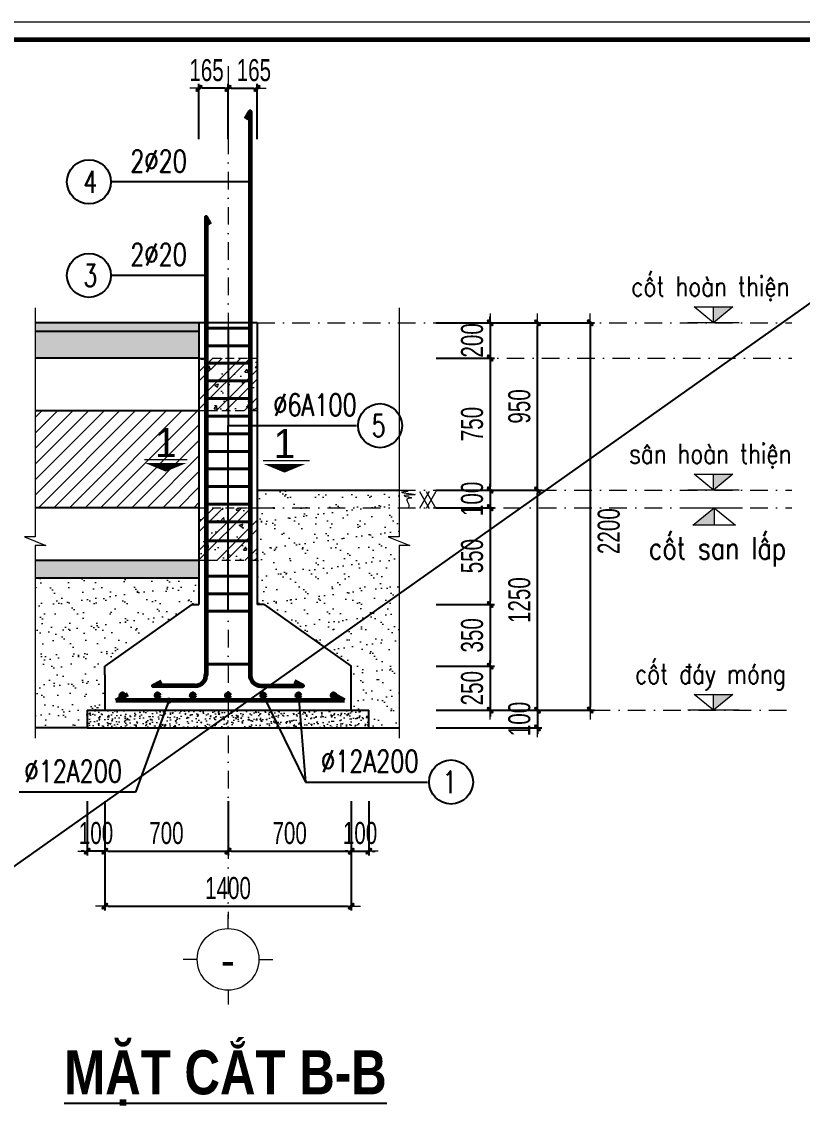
# Model space of a CAD drawing. Header units: millimetres. Extents: x -211129 to 461116, y -574633 to 115.
# Drawn here: x -85147 to -80714, y -537872 to -531691 of the extents above; entities that cross this region are included whole.
import ezdxf
from ezdxf.enums import TextEntityAlignment as Align

# ---------------------------------------------------------------- set-up
doc = ezdxf.new("R2010")
doc.units = ezdxf.units.MM
doc.header["$MEASUREMENT"] = 0
doc.header["$PDMODE"] = 32
doc.linetypes.add('DASHDOT', pattern=[1, 0.5, -0.25, 0, -0.25])
doc.linetypes.add('HIDDEN', pattern=[0.375, 0.25, -0.125])
doc.layers.get('Defpoints').update_dxf_attribs({"color": 1})
doc.layers.add('KCS_Plotter', color=11, linetype='Continuous', plot=False)
for name, color, linetype, lineweight in [('Khungten_LCDI', 7, 'Continuous', 5), ('LC Dim', 8, 'Continuous', 18), ('LC Hatch', 252, 'Continuous', 9), ('LC ISO', 153, 'Continuous', 13), ('LC Khac', 4, 'Continuous', 9), ('LC MANH DUT', 35, 'HIDDEN', 5), ('LC Net dam2', 6, 'Continuous', 40), ('LC Net dam3', 1, 'Continuous', 60), ('LC Net manh', 133, 'Continuous', 5), ('LC Net thay', 63, 'Continuous', 25), ('LC Net truc', 79, 'DASHDOT', 13), ('LC Text1', 3, 'Continuous', 20), ('LC Text2', 7, 'Continuous', 25)]:
    doc.layers.add(name, color=color, linetype=linetype, lineweight=lineweight)
doc.styles.add('HOATBIF', font='hoatbif.shx', dxfattribs={"width": 0.7})
doc.styles.add('Khungten', font='VHAVAN.TTF', dxfattribs={"width": 0.9, "height": 5000})
doc.styles.add('LC 1', font='VHAVANB.TTF')
doc.styles.add('LC 3', font='vnsimli.shx', dxfattribs={"width": 0.75})
doc.styles.add('LC3', font='VHARIALB.TTF', dxfattribs={"width": 0.8})
doc.styles.add('T1', font='Vnsimli.shx', dxfattribs={"width": 0.8})
doc.styles.add('Title', font='VHBLACK.TTF', dxfattribs={"width": 0.8})
doc.dimstyles.new('1-100(1-50)', dxfattribs={"dimscale": 50, "dimtxt": 2.5, "dimasz": 0.35, "dimexe": 0.5, "dimexo": 0, "dimgap": 0.8, "dimtad": 1, "dimdec": 0, "dimzin": 0, "dimdsep": 46, "dimtxsty": 'HOATBIF', "dimblk1": 'DOT', "dimblk2": 'DOT', "dimsah": 1, "dimcen": -1, "dimdle": 1, "dimclrd": 256, "dimclre": 256, "dimclrt": 4, "dimadec": 3, "dimazin": 2, "dimtfac": 0.333333, "dimtdec": 0, "dimtix": 1, "dimtmove": 2, "dimatfit": 3, "dimldrblk": 'DOT', "dimfxl": 1, "dimtvp": 0.833333, "dimtolj": 1, "dimtzin": 0, "dimarcsym": 0})

# ---------------------------------------------------------------- blocks, each defined once
blk = doc.blocks.new('lcdi fix')
at = {"layer": 'Defpoints', "lineweight": 0}
blk.add_lwpolyline([(-1200, -14850), (-1200, 14850), (40800, 14850), (40800, -14850)], close=True, dxfattribs=at)
at = {"layer": 'Khungten_LCDI', "color": 5, "lineweight": 60}
blk.add_lwpolyline([(0, -14650), (0, 14650), (40600, 14650), (40600, -14650)], close=True, dxfattribs=at)
at = {"color": 7, "style": 'Khungten', "width": 0.8}
for tag, p in [('REVISION', (39499, -10746)), ('NGAYHT', (39546, -11609))]:
    blk.add_attdef(tag, text='', height=200, dxfattribs=at).set_placement(p, align=Align.CENTER)
at = {"layer": 'LC Text1', "color": 3, "style": 'LC 1', "width": 1.834006}
for tag, p, p2 in [('TENBANVE1', (36913, -8886), (40339, -8886)), ('TENBANVE2', (36913, -9562), (40339, -9562))]:
    blk.add_attdef(tag, text='', height=250, dxfattribs=at).set_placement(p, p2, align=Align.FIT)
at = {"layer": 'LC Text1', "style": 'Title', "width": 0.7}
blk.add_attdef('SOBANVE', text='', height=250, dxfattribs=at).set_placement((39562, -13896), align=Align.CENTER)
blk = doc.blocks.new('DOT')
at = {"layer": 'LC Dim'}
blk.add_line((-3, 0), (3, 0), dxfattribs=at)
at = {"layer": 'LC Dim', "color": 4}
blk.add_line((-1, -1), (1, 1), dxfattribs=at)
blk.add_lwpolyline([(0.5, 1), (-1, -0.5), (-0.5, -1), (1, 0.5)], close=True, dxfattribs=at)
blk = doc.blocks.new('*D139')
at = {"layer": 'Defpoints', "color": 0, "ltscale": 2, "transparency": 16777216}
for p in [(-84675.7, -536116.7), (-83975.7, -536116.7), (-83975.7, -536401.3)]:
    blk.add_point(p, dxfattribs=at)
at = {"layer": 'LC Dim', "lineweight": -2, "ltscale": 2, "transparency": 16777216}
for p, q in [((-84675.7, -536116.7), (-84675.7, -536426.3)), ((-83975.7, -536116.7), (-83975.7, -536426.3)), ((-84658.2, -536401.3), (-83993.2, -536401.3))]:
    blk.add_line(p, q, dxfattribs=at)
at = {"layer": 'LC Dim', "lineweight": -2, "ltscale": 2, "transparency": 16777216, "xscale": 17.5, "yscale": 17.5, "zscale": 17.5, "rotation": 180}
blk.add_blockref('DOT', (-84675.7, -536401.3), dxfattribs=at)
at = {"layer": 'LC Dim', "lineweight": -2, "ltscale": 2, "transparency": 16777216, "xscale": 17.5, "yscale": 17.5, "zscale": 17.5}
blk.add_blockref('DOT', (-83975.7, -536401.3), dxfattribs=at)
at = {"layer": 'LC Dim', "color": 4, "ltscale": 2, "transparency": 16777216, "insert": (-84325.7, -536298.8), "char_height": 125, "attachment_point": 5, "style": 'HOATBIF'}
blk.add_mtext('\\A1;700', dxfattribs=at)
blk = doc.blocks.new('_Dot')
at = {"color": 0, "linetype": 'ByBlock', "lineweight": -2}
blk.add_line((-0.5, 0), (-1, 0), dxfattribs=at)
at = {"color": 0, "linetype": 'ByBlock', "const_width": 0.5}
blk.add_lwpolyline([(-0.25, 0, 1), (0.25, 0, 1)], format="xyb", close=True, dxfattribs=at)
blk = doc.blocks.new('*D140')
at = {"layer": 'Defpoints', "color": 0, "ltscale": 2, "transparency": 16777216}
for p in [(-83975.7, -536116.7), (-83275.7, -536116.7), (-83275.7, -536401.3)]:
    blk.add_point(p, dxfattribs=at)
at = {"layer": 'LC Dim', "lineweight": -2, "ltscale": 2, "transparency": 16777216}
for p, q in [((-83975.7, -536116.7), (-83975.7, -536426.3)), ((-83275.7, -536116.7), (-83275.7, -536426.3)), ((-83958.2, -536401.3), (-83293.2, -536401.3))]:
    blk.add_line(p, q, dxfattribs=at)
at = {"layer": 'LC Dim', "lineweight": -2, "ltscale": 2, "transparency": 16777216, "xscale": 17.5, "yscale": 17.5, "zscale": 17.5, "rotation": 180}
blk.add_blockref('DOT', (-83975.7, -536401.3), dxfattribs=at)
at = {"layer": 'LC Dim', "lineweight": -2, "ltscale": 2, "transparency": 16777216, "xscale": 17.5, "yscale": 17.5, "zscale": 17.5}
blk.add_blockref('DOT', (-83275.7, -536401.3), dxfattribs=at)
at = {"layer": 'LC Dim', "color": 4, "ltscale": 2, "transparency": 16777216, "insert": (-83625.7, -536298.8), "char_height": 125, "attachment_point": 5, "style": 'HOATBIF'}
blk.add_mtext('\\A1;700', dxfattribs=at)
blk = doc.blocks.new('*D141')
at = {"layer": 'Defpoints', "color": 0, "ltscale": 2, "transparency": 16777216}
for p in [(-84675.7, -536116.7), (-83275.7, -536116.7), (-83275.7, -536713.8)]:
    blk.add_point(p, dxfattribs=at)
at = {"layer": 'LC Dim', "lineweight": -2, "ltscale": 2, "transparency": 16777216}
for p, q in [((-84675.7, -536116.7), (-84675.7, -536738.8)), ((-83275.7, -536116.7), (-83275.7, -536738.8)), ((-84658.2, -536713.8), (-83293.2, -536713.8))]:
    blk.add_line(p, q, dxfattribs=at)
at = {"layer": 'LC Dim', "lineweight": -2, "ltscale": 2, "transparency": 16777216, "xscale": 17.5, "yscale": 17.5, "zscale": 17.5, "rotation": 180}
blk.add_blockref('DOT', (-84675.7, -536713.8), dxfattribs=at)
at = {"layer": 'LC Dim', "lineweight": -2, "ltscale": 2, "transparency": 16777216, "xscale": 17.5, "yscale": 17.5, "zscale": 17.5}
blk.add_blockref('DOT', (-83275.7, -536713.8), dxfattribs=at)
at = {"layer": 'LC Dim', "color": 4, "ltscale": 2, "transparency": 16777216, "insert": (-83975.7, -536611.3), "char_height": 125, "attachment_point": 5, "style": 'HOATBIF'}
blk.add_mtext('\\A1;1400', dxfattribs=at)
blk = doc.blocks.new('*D142')
at = {"layer": 'Defpoints', "color": 0, "ltscale": 2, "transparency": 16777216}
for p in [(-84775.7, -536116.7), (-84675.7, -536116.7), (-84775.7, -536401.3)]:
    blk.add_point(p, dxfattribs=at)
at = {"layer": 'LC Dim', "lineweight": -2, "ltscale": 2, "transparency": 16777216}
for p, q in [((-84775.7, -536116.7), (-84775.7, -536426.3)), ((-84675.7, -536116.7), (-84675.7, -536426.3)), ((-84793.2, -536401.3), (-84810.7, -536401.3)), ((-84675.7, -536401.3), (-84775.7, -536401.3)), ((-84658.2, -536401.3), (-84640.7, -536401.3))]:
    blk.add_line(p, q, dxfattribs=at)
at = {"layer": 'LC Dim', "lineweight": -2, "ltscale": 2, "transparency": 16777216, "xscale": 17.5, "yscale": 17.5, "zscale": 17.5}
blk.add_blockref('DOT', (-84775.7, -536401.3), dxfattribs=at)
at = {"layer": 'LC Dim', "lineweight": -2, "ltscale": 2, "transparency": 16777216, "xscale": 17.5, "yscale": 17.5, "zscale": 17.5, "rotation": 180}
blk.add_blockref('DOT', (-84675.7, -536401.3), dxfattribs=at)
at = {"layer": 'LC Dim', "color": 4, "ltscale": 2, "transparency": 16777216, "insert": (-84725.7, -536298.8), "char_height": 125, "attachment_point": 5, "style": 'HOATBIF'}
blk.add_mtext('\\A1;100', dxfattribs=at)
blk = doc.blocks.new('*D143')
at = {"layer": 'Defpoints', "color": 0, "ltscale": 2, "transparency": 16777216}
for p in [(-83275.7, -536116.7), (-83175.7, -536116.7), (-83175.7, -536401.3)]:
    blk.add_point(p, dxfattribs=at)
at = {"layer": 'LC Dim', "lineweight": -2, "ltscale": 2, "transparency": 16777216}
for p, q in [((-83275.7, -536116.7), (-83275.7, -536426.3)), ((-83175.7, -536116.7), (-83175.7, -536426.3)), ((-83293.2, -536401.3), (-83310.7, -536401.3)), ((-83275.7, -536401.3), (-83175.7, -536401.3)), ((-83158.2, -536401.3), (-83140.7, -536401.3))]:
    blk.add_line(p, q, dxfattribs=at)
at = {"layer": 'LC Dim', "lineweight": -2, "ltscale": 2, "transparency": 16777216, "xscale": 17.5, "yscale": 17.5, "zscale": 17.5}
blk.add_blockref('DOT', (-83275.7, -536401.3), dxfattribs=at)
at = {"layer": 'LC Dim', "lineweight": -2, "ltscale": 2, "transparency": 16777216, "xscale": 17.5, "yscale": 17.5, "zscale": 17.5, "rotation": 180}
blk.add_blockref('DOT', (-83175.7, -536401.3), dxfattribs=at)
at = {"layer": 'LC Dim', "color": 4, "ltscale": 2, "transparency": 16777216, "insert": (-83225.7, -536298.8), "char_height": 125, "attachment_point": 5, "style": 'HOATBIF'}
blk.add_mtext('\\A1;100', dxfattribs=at)
blk = doc.blocks.new('*D144')
at = {"layer": 'Defpoints', "color": 0, "ltscale": 2, "transparency": 16777216}
for p in [(-83810.7, -532069.2), (-83975.7, -532357.4), (-83810.7, -532357.4)]:
    blk.add_point(p, dxfattribs=at)
at = {"layer": 'LC Dim', "lineweight": -2, "ltscale": 2, "transparency": 16777216}
for p, q in [((-83975.7, -532357.4), (-83975.7, -532044.2)), ((-83810.7, -532357.4), (-83810.7, -532044.2)), ((-83958.2, -532069.2), (-83828.2, -532069.2))]:
    blk.add_line(p, q, dxfattribs=at)
at = {"layer": 'LC Dim', "lineweight": -2, "ltscale": 2, "transparency": 16777216, "xscale": 17.5, "yscale": 17.5, "zscale": 17.5, "rotation": 180}
blk.add_blockref('DOT', (-83975.7, -532069.2), dxfattribs=at)
at = {"layer": 'LC Dim', "lineweight": -2, "ltscale": 2, "transparency": 16777216, "xscale": 17.5, "yscale": 17.5, "zscale": 17.5}
blk.add_blockref('DOT', (-83810.7, -532069.2), dxfattribs=at)
at = {"layer": 'LC Dim', "color": 4, "ltscale": 2, "transparency": 16777216, "insert": (-83828.9, -531966.7), "char_height": 125, "attachment_point": 5, "style": 'HOATBIF'}
blk.add_mtext('\\A1;165', dxfattribs=at)
blk = doc.blocks.new('*D145')
at = {"layer": 'Defpoints', "color": 0, "ltscale": 2, "transparency": 16777216}
for p in [(-84140.7, -532069.2), (-84140.7, -532357.4), (-83975.7, -532357.4)]:
    blk.add_point(p, dxfattribs=at)
at = {"layer": 'LC Dim', "lineweight": -2, "ltscale": 2, "transparency": 16777216}
for p, q in [((-84140.7, -532357.4), (-84140.7, -532044.2)), ((-83975.7, -532357.4), (-83975.7, -532044.2)), ((-83993.2, -532069.2), (-84123.2, -532069.2))]:
    blk.add_line(p, q, dxfattribs=at)
at = {"layer": 'LC Dim', "lineweight": -2, "ltscale": 2, "transparency": 16777216, "xscale": 17.5, "yscale": 17.5, "zscale": 17.5, "rotation": 180}
blk.add_blockref('DOT', (-84140.7, -532069.2), dxfattribs=at)
at = {"layer": 'LC Dim', "lineweight": -2, "ltscale": 2, "transparency": 16777216, "xscale": 17.5, "yscale": 17.5, "zscale": 17.5}
blk.add_blockref('DOT', (-83975.7, -532069.2), dxfattribs=at)
at = {"layer": 'LC Dim', "color": 4, "ltscale": 2, "transparency": 16777216, "insert": (-84097.9, -531966.7), "char_height": 125, "attachment_point": 5, "style": 'HOATBIF'}
blk.add_mtext('\\A1;165', dxfattribs=at)
blk = doc.blocks.new('theptron1')
at = {"layer": 'LC Net dam3'}
for p, q in [((-0.5, 0), (0.5, 0)), ((-0.35, 0.35), (0.35, -0.35)), ((0.35, 0.35), (-0.35, -0.35)), ((0, 0.5), (0, -0.5))]:
    blk.add_line(p, q, dxfattribs=at)
blk.add_circle((0, 0), 0.5, dxfattribs=at)
blk = doc.blocks.new('*U67')
at = {"layer": 'LC Dim', "xscale": 19.6923076923333, "yscale": 19.6923076923333, "zscale": 19.6923076923333}
blk.add_blockref('theptron1', (0, 0), dxfattribs=at)
blk = doc.blocks.new('*U66')
at = {"layer": 'LC Dim', "color": 0, "linetype": 'ByBlock', "lineweight": -2}
for p in [(0, 0), (200, 0), (400, 0), (600, 0), (800, 0), (1000, 0), (1200, 0)]:
    blk.add_blockref('*U67', p, dxfattribs=at)
blk = doc.blocks.new('*D151')
at = {"layer": 'Defpoints', "color": 0, "ltscale": 2, "transparency": 16777216}
for p in [(-82792.7, -535600.6), (-82792.7, -535700.6), (-82217.9, -535700.6)]:
    blk.add_point(p, dxfattribs=at)
at = {"layer": 'LC Dim', "lineweight": -2, "ltscale": 2, "transparency": 16777216}
for p, q in [((-82217.9, -535583.1), (-82217.9, -535565.6)), ((-82792.7, -535600.6), (-82192.9, -535600.6)), ((-82217.9, -535600.6), (-82217.9, -535700.6)), ((-82792.7, -535700.6), (-82192.9, -535700.6)), ((-82217.9, -535718.1), (-82217.9, -535735.6))]:
    blk.add_line(p, q, dxfattribs=at)
at = {"layer": 'LC Dim', "lineweight": -2, "ltscale": 2, "transparency": 16777216, "xscale": 17.5, "yscale": 17.5, "zscale": 17.5}
for p, rotation in [((-82217.9, -535600.6), 270), ((-82217.9, -535700.6), 90)]:
    blk.add_blockref('DOT', p, dxfattribs=dict(at, rotation=rotation))
at = {"layer": 'LC Dim', "color": 4, "ltscale": 2, "transparency": 16777216, "insert": (-82320.4, -535650.6), "char_height": 125, "attachment_point": 5, "rotation": 90, "style": 'HOATBIF'}
blk.add_mtext('\\A1;100', dxfattribs=at)
blk = doc.blocks.new('*D152')
at = {"layer": 'Defpoints', "color": 0, "ltscale": 2, "transparency": 16777216}
for p in [(-82792.7, -534350.6), (-82217.9, -534350.6), (-82792.7, -535600.6)]:
    blk.add_point(p, dxfattribs=at)
at = {"layer": 'LC Dim', "lineweight": -2, "ltscale": 2, "transparency": 16777216}
for p, q in [((-82792.7, -534350.6), (-82192.9, -534350.6)), ((-82217.9, -535583.1), (-82217.9, -534368.1)), ((-82792.7, -535600.6), (-82192.9, -535600.6))]:
    blk.add_line(p, q, dxfattribs=at)
at = {"layer": 'LC Dim', "lineweight": -2, "ltscale": 2, "transparency": 16777216, "xscale": 17.5, "yscale": 17.5, "zscale": 17.5}
for p, rotation in [((-82217.9, -534350.6), 90), ((-82217.9, -535600.6), 270)]:
    blk.add_blockref('DOT', p, dxfattribs=dict(at, rotation=rotation))
at = {"layer": 'LC Dim', "color": 4, "ltscale": 2, "transparency": 16777216, "insert": (-82320.4, -534975.6), "char_height": 125, "attachment_point": 5, "rotation": 90, "style": 'HOATBIF'}
blk.add_mtext('\\A1;1250', dxfattribs=at)
blk = doc.blocks.new('*D153')
at = {"layer": 'Defpoints', "color": 0, "ltscale": 2, "transparency": 16777216}
for p in [(-82792.7, -533400.6), (-82217.9, -533400.6), (-82792.7, -534350.6)]:
    blk.add_point(p, dxfattribs=at)
at = {"layer": 'LC Dim', "lineweight": -2, "ltscale": 2, "transparency": 16777216}
for p, q in [((-82792.7, -533400.6), (-82192.9, -533400.6)), ((-82217.9, -534333.1), (-82217.9, -533418.1)), ((-82792.7, -534350.6), (-82192.9, -534350.6))]:
    blk.add_line(p, q, dxfattribs=at)
at = {"layer": 'LC Dim', "lineweight": -2, "ltscale": 2, "transparency": 16777216, "xscale": 17.5, "yscale": 17.5, "zscale": 17.5}
for p, rotation in [((-82217.9, -533400.6), 90), ((-82217.9, -534350.6), 270)]:
    blk.add_blockref('DOT', p, dxfattribs=dict(at, rotation=rotation))
at = {"layer": 'LC Dim', "color": 4, "ltscale": 2, "transparency": 16777216, "insert": (-82320.4, -533875.6), "char_height": 125, "attachment_point": 5, "rotation": 90, "style": 'HOATBIF'}
blk.add_mtext('\\A1;950', dxfattribs=at)
blk = doc.blocks.new('Caodo1')
at = {"layer": 'LC Text1'}
blk.add_hatch(color=4, dxfattribs=at).paths.add_polyline_path([(0, 200), (0, 0), (243, 200)])
at = {"layer": 'LC Text1', "color": 4}
for p, q in [((0, 0), (0, 200)), ((324, 0), (-324, 0))]:
    blk.add_line(p, q, dxfattribs=at)
blk.add_lwpolyline([(-243, 200), (243, 200), (0, 0), (0, 0)], close=True, dxfattribs=at)
at = {"layer": 'LC Text1', "color": 4, "style": 'T1', "width": 0.8}
blk.add_attdef('%%P0,00', text='', height=250, dxfattribs=at).set_placement((-39, 460), align=Align.MIDDLE_CENTER)
blk = doc.blocks.new('mat dat')
at = {"layer": 'LC Net manh'}
for p, q in [((2, 0), (3.73, -3)), ((3.73, 0), (2, -3)), ((3.15, 0), (4.88, -3)), ((4.88, 0), (3.15, -3))]:
    blk.add_line(p, q, dxfattribs=at)
blk.add_spline([(0, 0), (-1.21, -0.12), (1.21, -0.52), (-0.75, -0.75), (0.58, -1.1), (-0.23, -1.33), (0.06, -2.19), (0, -3)], degree=3, dxfattribs=at)
blk = doc.blocks.new('*U65')
at = {"layer": 'LC Khac', "xscale": 32.00000000005184, "yscale": 32.00000000005184, "zscale": 32.00000000005184}
blk.add_blockref('mat dat', (-56.7, 48), dxfattribs=at)
blk = doc.blocks.new('*U64')
at = {"layer": 'LC Dim', "color": 0, "linetype": 'ByBlock', "lineweight": -2}
blk.add_blockref('*U65', (0, 0), dxfattribs=at)
blk = doc.blocks.new('*D154')
at = {"layer": 'Defpoints', "color": 0, "ltscale": 2, "transparency": 16777216}
for p in [(-82792.7, -533400.6), (-82792.7, -535600.6), (-81918, -535600.6)]:
    blk.add_point(p, dxfattribs=at)
at = {"layer": 'LC Dim', "lineweight": -2, "ltscale": 2, "transparency": 16777216}
for p, q in [((-82792.7, -533400.6), (-81893, -533400.6)), ((-81918, -533418.1), (-81918, -535583.1)), ((-82792.7, -535600.6), (-81893, -535600.6))]:
    blk.add_line(p, q, dxfattribs=at)
at = {"layer": 'LC Dim', "lineweight": -2, "ltscale": 2, "transparency": 16777216, "xscale": 17.5, "yscale": 17.5, "zscale": 17.5}
for p, rotation in [((-81918, -533400.6), 90), ((-81918, -535600.6), 270)]:
    blk.add_blockref('DOT', p, dxfattribs=dict(at, rotation=rotation))
at = {"layer": 'LC Dim', "color": 4, "ltscale": 2, "transparency": 16777216, "insert": (-81812.4, -534583.8), "char_height": 125, "attachment_point": 5, "rotation": 90, "style": 'HOATBIF'}
blk.add_mtext('\\A1;2200', dxfattribs=at)
blk = doc.blocks.new('TTRUC')
at = {"layer": 'LC ISO'}
for p, q in [((0, 6.95), (0, 10.13)), ((-6.95, 0), (-10.13, 0)), ((6.95, 0), (10.13, 0)), ((0, -6.95), (0, -10.13))]:
    blk.add_line(p, q, dxfattribs=at)
at = {"layer": 'LC Net manh'}
blk.add_circle((0, 0), 6.95, dxfattribs=at)
blk = doc.blocks.new('*D171')
at = {"layer": 'Defpoints', "color": 0, "transparency": 16777216}
for p in [(-82792.7, -534450.6), (-82792.7, -535000.6), (-82486.4, -535000.6)]:
    blk.add_point(p, dxfattribs=at)
at = {"layer": 'LC Dim', "lineweight": -2, "transparency": 16777216}
for p, q in [((-82792.7, -534450.6), (-82461.4, -534450.6)), ((-82486.4, -534468.1), (-82486.4, -534983.1)), ((-82792.7, -535000.6), (-82461.4, -535000.6))]:
    blk.add_line(p, q, dxfattribs=at)
at = {"layer": 'LC Dim', "lineweight": -2, "transparency": 16777216, "xscale": 17.5, "yscale": 17.5, "zscale": 17.5}
for p, rotation in [((-82486.4, -534450.6), 90), ((-82486.4, -535000.6), 270)]:
    blk.add_blockref('DOT', p, dxfattribs=dict(at, rotation=rotation))
at = {"layer": 'LC Dim', "color": 4, "transparency": 16777216, "insert": (-82588.9, -534725.6), "char_height": 125, "attachment_point": 5, "rotation": 90, "style": 'HOATBIF'}
blk.add_mtext('\\A1;550', dxfattribs=at)
blk = doc.blocks.new('*D172')
at = {"layer": 'Defpoints', "color": 0, "transparency": 16777216}
for p in [(-82792.7, -535000.6), (-82792.7, -535350.6), (-82486.4, -535350.6)]:
    blk.add_point(p, dxfattribs=at)
at = {"layer": 'LC Dim', "lineweight": -2, "transparency": 16777216}
for p, q in [((-82792.7, -535000.6), (-82461.4, -535000.6)), ((-82486.4, -535018.1), (-82486.4, -535333.1)), ((-82792.7, -535350.6), (-82461.4, -535350.6))]:
    blk.add_line(p, q, dxfattribs=at)
at = {"layer": 'LC Dim', "lineweight": -2, "transparency": 16777216, "xscale": 17.5, "yscale": 17.5, "zscale": 17.5}
for p, rotation in [((-82486.4, -535000.6), 90), ((-82486.4, -535350.6), 270)]:
    blk.add_blockref('DOT', p, dxfattribs=dict(at, rotation=rotation))
at = {"layer": 'LC Dim', "color": 4, "transparency": 16777216, "insert": (-82588.9, -535175.6), "char_height": 125, "attachment_point": 5, "rotation": 90, "style": 'HOATBIF'}
blk.add_mtext('\\A1;350', dxfattribs=at)
blk = doc.blocks.new('*D173')
at = {"layer": 'Defpoints', "color": 0, "transparency": 16777216}
for p in [(-82792.7, -535350.6), (-82792.7, -535600.6), (-82486.4, -535600.6)]:
    blk.add_point(p, dxfattribs=at)
at = {"layer": 'LC Dim', "lineweight": -2, "transparency": 16777216}
for p, q in [((-82486.4, -535333.1), (-82486.4, -535315.6)), ((-82792.7, -535350.6), (-82461.4, -535350.6)), ((-82486.4, -535350.6), (-82486.4, -535600.6)), ((-82792.7, -535600.6), (-82461.4, -535600.6)), ((-82486.4, -535618.1), (-82486.4, -535635.6))]:
    blk.add_line(p, q, dxfattribs=at)
at = {"layer": 'LC Dim', "lineweight": -2, "transparency": 16777216, "xscale": 17.5, "yscale": 17.5, "zscale": 17.5}
for p, rotation in [((-82486.4, -535350.6), 270), ((-82486.4, -535600.6), 90)]:
    blk.add_blockref('DOT', p, dxfattribs=dict(at, rotation=rotation))
at = {"layer": 'LC Dim', "color": 4, "transparency": 16777216, "insert": (-82588.9, -535475.6), "char_height": 125, "attachment_point": 5, "rotation": 90, "style": 'HOATBIF'}
blk.add_mtext('\\A1;250', dxfattribs=at)
blk = doc.blocks.new('*D174')
at = {"layer": 'Defpoints', "color": 0, "transparency": 16777216}
for p in [(-82792.7, -534350.6), (-82792.7, -534450.6), (-82486.4, -534450.6)]:
    blk.add_point(p, dxfattribs=at)
at = {"layer": 'LC Dim', "lineweight": -2, "transparency": 16777216}
for p, q in [((-82792.7, -534350.6), (-82461.4, -534350.6)), ((-82486.4, -534333.1), (-82486.4, -534315.6)), ((-82486.4, -534350.6), (-82486.4, -534450.6)), ((-82792.7, -534450.6), (-82461.4, -534450.6)), ((-82486.4, -534468.1), (-82486.4, -534485.6))]:
    blk.add_line(p, q, dxfattribs=at)
at = {"layer": 'LC Dim', "lineweight": -2, "transparency": 16777216, "xscale": 17.5, "yscale": 17.5, "zscale": 17.5}
for p, rotation in [((-82486.4, -534350.6), 270), ((-82486.4, -534450.6), 90)]:
    blk.add_blockref('DOT', p, dxfattribs=dict(at, rotation=rotation))
at = {"layer": 'LC Dim', "color": 4, "transparency": 16777216, "insert": (-82588.9, -534400.6), "char_height": 125, "attachment_point": 5, "rotation": 90, "style": 'HOATBIF'}
blk.add_mtext('\\A1;100', dxfattribs=at)
blk = doc.blocks.new('*D175')
at = {"layer": 'Defpoints', "color": 0, "transparency": 16777216}
for p in [(-82792.7, -533400.6), (-82792.7, -533600.6), (-82486.4, -533600.6)]:
    blk.add_point(p, dxfattribs=at)
at = {"layer": 'LC Dim', "lineweight": -2, "transparency": 16777216}
for p, q in [((-82486.4, -533383.1), (-82486.4, -533365.6)), ((-82792.7, -533400.6), (-82461.4, -533400.6)), ((-82486.4, -533400.6), (-82486.4, -533600.6)), ((-82792.7, -533600.6), (-82461.4, -533600.6)), ((-82486.4, -533618.1), (-82486.4, -533635.6))]:
    blk.add_line(p, q, dxfattribs=at)
at = {"layer": 'LC Dim', "lineweight": -2, "transparency": 16777216, "xscale": 17.5, "yscale": 17.5, "zscale": 17.5}
for p, rotation in [((-82486.4, -533400.6), 270), ((-82486.4, -533600.6), 90)]:
    blk.add_blockref('DOT', p, dxfattribs=dict(at, rotation=rotation))
at = {"layer": 'LC Dim', "color": 4, "transparency": 16777216, "insert": (-82588.9, -533500.6), "char_height": 125, "attachment_point": 5, "rotation": 90, "style": 'HOATBIF'}
blk.add_mtext('\\A1;200', dxfattribs=at)
blk = doc.blocks.new('*D176')
at = {"layer": 'Defpoints', "color": 0, "transparency": 16777216}
for p in [(-82792.7, -533600.6), (-82792.7, -534350.6), (-82486.4, -534350.6)]:
    blk.add_point(p, dxfattribs=at)
at = {"layer": 'LC Dim', "lineweight": -2, "transparency": 16777216}
for p, q in [((-82792.7, -533600.6), (-82461.4, -533600.6)), ((-82486.4, -533618.1), (-82486.4, -534333.1)), ((-82792.7, -534350.6), (-82461.4, -534350.6))]:
    blk.add_line(p, q, dxfattribs=at)
at = {"layer": 'LC Dim', "lineweight": -2, "transparency": 16777216, "xscale": 17.5, "yscale": 17.5, "zscale": 17.5}
for p, rotation in [((-82486.4, -533600.6), 90), ((-82486.4, -534350.6), 270)]:
    blk.add_blockref('DOT', p, dxfattribs=dict(at, rotation=rotation))
at = {"layer": 'LC Dim', "color": 4, "transparency": 16777216, "insert": (-82588.9, -533975.6), "char_height": 125, "attachment_point": 5, "rotation": 90, "style": 'HOATBIF'}
blk.add_mtext('\\A1;750', dxfattribs=at)
blk = doc.blocks.new('TIEUDE1')
at = {"layer": 'LC Text2', "color": 7, "style": 'LC 1'}
blk.add_attdef('TIªU§Ò', text='', height=5, dxfattribs=at).set_placement((0, 0), align=Align.BOTTOM_CENTER)
blk.add_attdef('TL', text='', height=3, dxfattribs=at).set_placement((0, -2), align=Align.TOP_CENTER)

msp = doc.modelspace()

# ---------------------------------------------------------------- hatches: boundary and pattern name
at = {"layer": 'LC Hatch', "ltscale": 250}
h = msp.add_hatch(dxfattribs=at)
h.set_pattern_fill('AR-CONC', color=256, scale=10, style=0)
h.set_pattern_definition([(50, (-32734.67, -81025.824), (71.726018, -6.2752135), [7.5, -82.5]), (355, (-32734.67, -81025.824), (-13.875133, 75.219213), [6, -66]), (100.4514, (-32728.69, -81026.35), (57.850938, 68.943954), [6.374019, -70.114211]), (46.1842, (-32734.67, -81005.82), (106.724105, -16.551901), [11.25, -123.75]), (96.6356, (-32725.78, -81007.2), (93.46627, 97.411787), [9.56103, -105.1713]), (351.1842, (-32734.67, -81005.82), (93.466195, 97.41186), [9, -99]), (21, (-32724.67, -81010.824), (59.690705, -40.261889), [7.5, -82.5]), (326, (-32724.67, -81010.824), (24.331533, 72.515005), [6, -66]), (71.4514, (-32719.695, -81014.18), (84.022263, 32.25305), [6.374019, -70.114211]), (37.5, (-32734.67, -81025.824), (1.2159855, 33.2893854), [0, -65.2, 0, -67, 0, -66.25]), (7.5, (-32734.67, -81025.824), (26.3069537, 39.4411712), [0, -38.2, 0, -63.7, 0, -25.25]), (327.5, (-32756.97, -81025.824), (53.3822436, -2.2554872), [0, -25, 0, -78, 0, -103.5]), (317.5, (-32766.97, -81025.824), (58.318617, 10.010498), [0, -32.5, 0, -51.8, 0, -73.5])])
h.paths.add_polyline_path([(-84140.7, -534750.6), (-85071.1, -534750.6), (-85071.1, -534850.6), (-84140.7, -534850.6)])
h.paths.add_polyline_path([(-84140.7, -533400.6), (-85071.1, -533400.6), (-85071.1, -533450.6), (-84140.7, -533450.6)])
h = msp.add_hatch(dxfattribs=at)
h.set_pattern_fill('BTCT', color=256, scale=30)
h.set_pattern_definition([(50, (-32948.89, -1e-10), (215.178055, -18.82564), [22.5, -247.5]), (355, (-32948.89, -1e-10), (-41.6254, 225.65764), [18, -198]), (100.4514, (-32930.96, -1.57), (173.552815, 206.83186), [19.12206, -210.34263]), (46.1842, (-32948.9, 60), (320.17231, -49.6557), [33.75, -371.25]), (96.6356, (-32922.2, 55.86), (280.39881, 292.23536), [28.68309, -315.5139]), (351.1842, (-32948.9, 60), (280.39858, 292.23558), [27, -297]), (21, (-32918.89, 45), (179.072116, -120.78567), [22.5, -247.5]), (326, (-32918.89, 45), (72.9946, 217.54501), [18, -198]), (71.4514, (-32903.96, 34.93), (252.06679, 96.75915), [19.12206, -210.34263]), (37.5, (-32948.89, -1e-10), (3.647957, 99.868156), [0, -195.6, 0, -201, 0, -198.75]), (7.5, (-32948.89, -1e-10), (78.920861, 118.323514), [0, -114.6, 0, -191.1, 0, -75.75]), (327.5, (-33015.79, -1e-10), (160.146731, -6.766462), [0, -75, 0, -234, 0, -310.5]), (317.5, (-33045.79, -1e-10), (174.95585, 30.031495), [0, -97.5, 0, -155.4, 0, -220.5]), (45, (-32948.89, -1e-10), (-79.549513, 79.549513), []), (45, (-32895.85, -1e-10), (-79.549513, 79.549513), [])])
h.paths.add_polyline_path([(-88139.6, -533450.6), (-89170, -533450.6), (-89170, -533600.6), (-88139.6, -533600.6)])
h.paths.add_polyline_path([(-84140.7, -533450.6), (-85071.1, -533450.6), (-85071.1, -533600.6), (-84140.7, -533600.6)])
at = {"layer": 'LC Hatch', "ltscale": 2}
h = msp.add_hatch(dxfattribs=at)
h.set_pattern_fill('BTCT', color=256, scale=30)
h.set_pattern_definition([(50, (-32734.67, -81025.82), (215.178055, -18.82564), [22.5, -247.5]), (355, (-32734.67, -81025.82), (-41.6254, 225.65764), [18, -198]), (100.4514, (-32716.74, -81027.4), (173.55281, 206.83186), [19.12206, -210.34263]), (46.1842, (-32734.67, -80965.82), (320.17231, -49.6557), [33.75, -371.25]), (96.6356, (-32708, -80969.96), (280.39881, 292.23536), [28.68309, -315.5139]), (351.1842, (-32734.67, -80965.82), (280.39858, 292.23558), [27, -297]), (21, (-32704.67, -80980.82), (179.072116, -120.78567), [22.5, -247.5]), (326, (-32704.67, -80980.82), (72.9946, 217.54501), [18, -198]), (71.4514, (-32689.75, -80990.9), (252.06679, 96.75915), [19.12206, -210.34263]), (37.5, (-32734.67, -81025.824), (3.647957, 99.868156), [0, -195.6, 0, -201, 0, -198.75]), (7.5, (-32734.67, -81025.82), (78.92086, 118.323514), [0, -114.6, 0, -191.1, 0, -75.75]), (327.5, (-32801.57, -81025.824), (160.146731, -6.766462), [0, -75, 0, -234, 0, -310.5]), (317.5, (-32831.57, -81025.82), (174.95585, 30.031495), [0, -97.5, 0, -155.4, 0, -220.5]), (45, (-32734.67, -81025.82), (-79.549513, 79.549513), []), (45, (-32681.64, -81025.82), (-79.549513, 79.549513), [])])
h.paths.add_polyline_path([(-83810.7, -533900.6), (-84140.7, -533900.6), (-84140.7, -533600.6), (-83810.7, -533600.6)])
at = {"layer": 'LC Hatch', "ltscale": 250}
h = msp.add_hatch(dxfattribs=at)
h.set_pattern_fill('ANSI31', color=256, scale=500)
h.set_pattern_definition([(45, (-32734.67, -81025.824), (-44.194174, 44.194174), [])])
h.paths.add_polyline_path([(-84140.7, -533900.6), (-85071.1, -533900.6), (-85071.1, -534450.6), (-84140.7, -534450.6), (-84140.7, -534400.6)])
h.paths.add_polyline_path([(-84432.9, -534204.6), (-84225.4, -534204.6), (-84225.4, -533957.1), (-84432.9, -533957.1)], flags=24)
h = msp.add_hatch(dxfattribs=at)
h.set_pattern_fill('AR-SAND', color=256, scale=60)
h.set_pattern_definition([(37.5, (-32734.67, -81025.82), (-3.779601, 115.609426), [0, -91.2, 0, -102, 0, -97.5]), (7.5, (-32734.67, -81025.82), (106.1866, 169.328764), [0, -49.2, 0, -82.2, 0, -31.5]), (327.5, (-32808.47, -81025.82), (186.848512, 0.339543), [0, -30, 0, -108, 0, -141]), (317.5, (-32808.47, -81025.82), (180.367596, 52.660534), [0, -15, 0, -70.8, 0, -81])])
h.paths.add_polyline_path([(-84180.7, -535000.6), (-84140.7, -535000.6), (-84140.7, -534850.6), (-85071.1, -534850.6), (-85071.1, -535700.6), (-84775.7, -535700.6), (-84775.7, -535600.6), (-84675.7, -535600.6), (-84675.7, -535400.6), (-84675.7, -535350.6)])
h.paths.add_polyline_path([(-83003.3, -534665), (-82943.3, -534665), (-83065, -534616.7), (-83003.3, -534616.7), (-83003.3, -534450.6), (-83810.7, -534450.6), (-83810.7, -534750.6), (-83810.7, -535000.6), (-83770.7, -535000.6), (-83430, -535241.5), (-83003.3, -534939.8)])
h.paths.add_polyline_path([(-83003.3, -534939.8), (-83430, -535241.5), (-83275.7, -535350.6), (-83275.7, -535600.6), (-83175.7, -535600.6), (-83175.7, -535700.6), (-83003.3, -535700.6)])
h.paths.add_polyline_path([(-83003.3, -534350.6), (-83810.7, -534350.6), (-83810.7, -534400.6), (-83810.7, -534450.6), (-83003.3, -534450.6)])
at = {"layer": 'LC Hatch', "ltscale": 2}
h = msp.add_hatch(dxfattribs=at)
h.set_pattern_fill('BTCT', color=256, scale=30)
h.set_pattern_definition([(50, (-32734.67, -80925.82), (215.178055, -18.82564), [22.5, -247.5]), (355, (-32734.67, -80925.82), (-41.6254, 225.65764), [18, -198]), (100.4514, (-32716.74, -80927.4), (173.55281, 206.83186), [19.12206, -210.34263]), (46.1842, (-32734.67, -80865.82), (320.17231, -49.6557), [33.75, -371.25]), (96.6356, (-32708, -80869.96), (280.39881, 292.23536), [28.68309, -315.5139]), (351.1842, (-32734.67, -80865.82), (280.39858, 292.23558), [27, -297]), (21, (-32704.67, -80880.82), (179.072116, -120.78567), [22.5, -247.5]), (326, (-32704.67, -80880.82), (72.9946, 217.54501), [18, -198]), (71.4514, (-32689.75, -80890.9), (252.06679, 96.75915), [19.12206, -210.34263]), (37.5, (-32734.67, -80925.824), (3.647957, 99.868156), [0, -195.6, 0, -201, 0, -198.75]), (7.5, (-32734.67, -80925.82), (78.92086, 118.323514), [0, -114.6, 0, -191.1, 0, -75.75]), (327.5, (-32801.57, -80925.824), (160.146731, -6.766462), [0, -75, 0, -234, 0, -310.5]), (317.5, (-32831.57, -80925.82), (174.95585, 30.031495), [0, -97.5, 0, -155.4, 0, -220.5]), (45, (-32734.67, -80925.82), (-79.549513, 79.549513), []), (45, (-32681.64, -80925.82), (-79.549513, 79.549513), [])])
h.paths.add_polyline_path([(-83810.7, -534750.6), (-84140.7, -534750.6), (-84140.7, -534450.6), (-83810.7, -534450.6)])
h = msp.add_hatch(dxfattribs=at)
h.set_pattern_fill('AR-CONC', color=256, scale=10, style=0)
h.set_pattern_definition([(50, (-189102.39, -357641.21), (71.726018, -6.275213), [7.5, -82.5]), (355, (-189102.39, -357641.21), (-13.875133, 75.219213), [6, -66]), (100.4514, (-189096.41, -357641.73), (57.850938, 68.943954), [6.37402, -70.11421]), (46.1842, (-189102.39, -357621.21), (106.724105, -16.5519), [11.25, -123.75]), (96.6356, (-189093.5, -357622.59), (93.46627, 97.411787), [9.56103, -105.1713]), (351.1842, (-189102.39, -357621.21), (93.466195, 97.41186), [9, -99]), (21, (-189092.39, -357626.21), (59.690705, -40.261889), [7.5, -82.5]), (326, (-189092.39, -357626.21), (24.331533, 72.515005), [6, -66]), (71.4514, (-189087.415, -357629.565), (84.022263, 32.25305), [6.37402, -70.11421]), (37.5, (-189102.39, -357641.21), (1.2159855, 33.2893854), [0, -65.2, 0, -67, 0, -66.25]), (7.5, (-189102.39, -357641.21), (26.306954, 39.441171), [0, -38.2, 0, -63.7, 0, -25.25]), (327.5, (-189124.69, -357641.21), (53.3822436, -2.2554872), [0, -25, 0, -78, 0, -103.5]), (317.5, (-189134.69, -357641.21), (58.318617, 10.010498), [0, -32.5, 0, -51.8, 0, -73.5])])
h.paths.add_polyline_path([(-83175.7, -535600.6), (-84775.7, -535600.6), (-84775.7, -535700.6), (-83175.7, -535700.6)])

# ---------------------------------------------------------------- linework, layer by layer
at = {"layer": 'KCS_Plotter'}
msp.add_line((-99409.4, -546541.2), (-78409.4, -531691.2), dxfattribs=at)
at = {"layer": 'LC Khac', "color": 1, "ltscale": 2}
for p, q in [((-84207.8, -534178.8), (-84450.5, -534178.8)), ((-83513.5, -534184.4), (-83776.2, -534184.4))]:
    msp.add_line(p, q, dxfattribs=at)
for points in [[(-84329.2, -534245.8, 0, 235.7, 0), (-84329.2, -534197.1, 137.5, 137.5, 0)], [(-83654.8, -534251.4, 0, 235.7, 0), (-83654.8, -534202.7, 137.5, 137.5, 0)]]:
    msp.add_lwpolyline(points, format="xyseb", dxfattribs=at)
at = {"layer": 'LC MANH DUT', "ltscale": 200}
for points in [[(-83810.7, -533900.6), (-84140.7, -533900.6), (-84140.7, -533600.6), (-83810.7, -533600.6)], [(-83810.7, -534750.6), (-84140.7, -534750.6), (-84140.7, -534450.6), (-83810.7, -534450.6)]]:
    msp.add_lwpolyline(points, close=True, dxfattribs=at)
at = {"layer": 'LC Net dam2', "ltscale": 2}
for p, q in [((-83850.7, -533430.6), (-84100.7, -533430.6)), ((-83850.7, -533530.6), (-84100.7, -533530.6)), ((-83850.7, -533530.6), (-84100.7, -533530.6)), ((-83850.7, -533630.6), (-84100.7, -533630.6)), ((-83850.7, -533630.6), (-84100.7, -533630.6)), ((-83850.7, -533730.6), (-84100.7, -533730.6)), ((-83850.7, -533730.6), (-84100.7, -533730.6)), ((-83850.7, -533830.6), (-84100.7, -533830.6)), ((-83850.7, -533830.6), (-84100.7, -533830.6)), ((-83850.7, -533930.6), (-84100.7, -533930.6)), ((-83850.7, -533930.6), (-84100.7, -533930.6)), ((-83850.7, -534030.6), (-84100.7, -534030.6)), ((-83850.7, -534030.6), (-84100.7, -534030.6)), ((-83850.7, -534130.6), (-84100.7, -534130.6)), ((-83850.7, -534130.6), (-84100.7, -534130.6)), ((-83850.7, -534230.6), (-84100.7, -534230.6)), ((-83850.7, -534230.6), (-84100.7, -534230.6)), ((-83850.7, -534330.6), (-84100.7, -534330.6)), ((-83850.7, -534330.6), (-84100.7, -534330.6)), ((-83850.7, -534430.6), (-84100.7, -534430.6)), ((-83850.7, -534430.6), (-84100.7, -534430.6)), ((-83850.7, -534530.6), (-84100.7, -534530.6)), ((-83850.7, -534530.6), (-84100.7, -534530.6)), ((-83850.7, -534639), (-84100.7, -534639)), ((-83850.7, -534639), (-84100.7, -534639)), ((-83850.7, -534839), (-84100.7, -534839)), ((-83850.7, -534839), (-84100.7, -534839)), ((-83850.7, -534939), (-84100.7, -534939)), ((-83850.7, -534939), (-84100.7, -534939)), ((-83850.7, -535039), (-84100.7, -535039)), ((-83850.7, -535039), (-84100.7, -535039)), ((-83850.7, -535339), (-84100.7, -535339))]:
    msp.add_line(p, q, dxfattribs=at)
at = {"layer": 'LC Net dam3'}
for p, q in [((-84612.9, -535546.4), (-84545.8, -535510.3)), ((-83313.8, -535546.4), (-83380.9, -535510.3)), ((-83313.8, -535546.4), (-84612.9, -535546.4))]:
    msp.add_line(p, q, dxfattribs=at)
msp.add_lwpolyline([(-83873.6, -532241.7), (-83850.7, -532200.6), (-83850.7, -535399.2), (-83850.7, -535399.2, 0.414214), (-83788.2, -535461.8), (-83550.5, -535461.8), (-83598.1, -535438.3)], format="xyb", dxfattribs=at)
for points in [[(-84077.9, -532841.7), (-84100.7, -532800.6), (-84100.7, -535403.8)], [(-84163.3, -535461.8), (-84401, -535461.8), (-84353.4, -535438.3)]]:
    msp.add_lwpolyline(points, dxfattribs=at)
msp.add_arc((-84163.4, -535398.9), 62.9, 270.12425, 4.49016, dxfattribs=at)
at = {"layer": 'LC Net manh', "ltscale": 2}
for points in [[(-85071.1, -533315.2), (-85071.1, -534616.7), (-85132.7, -534616.7), (-85011.1, -534665), (-85071.1, -534665), (-85071.1, -535759.5)], [(-83003.3, -533315.2), (-83003.3, -534616.7), (-83065, -534616.7), (-82943.3, -534665), (-83003.3, -534665), (-83003.3, -535759.5)]]:
    msp.add_lwpolyline(points, dxfattribs=at)
at = {"layer": 'LC Net thay', "linetype": 'Continuous', "ltscale": 1000}
for p, q in [((-84140.7, -533400.6), (-85071.1, -533400.6)), ((-83810.7, -533400.6), (-84140.7, -533400.6)), ((-84140.7, -533400.6), (-84140.7, -534400.6)), ((-83810.7, -533400.6), (-83810.7, -534400.6)), ((-84140.7, -533450.6), (-85071.1, -533450.6)), ((-84140.7, -533600.6), (-85071.1, -533600.6)), ((-84140.7, -533900.6), (-85071.1, -533900.6)), ((-83810.7, -534350.6), (-83003.3, -534350.6)), ((-84140.7, -534400.6), (-84140.7, -535000.6)), ((-83810.7, -534400.6), (-83810.7, -535000.6)), ((-84180.7, -535000.6), (-84675.7, -535350.6)), ((-84180.7, -535000.6), (-84140.7, -535000.6)), ((-83770.7, -535000.6), (-83810.7, -535000.6)), ((-83770.7, -535000.6), (-83275.7, -535350.6)), ((-84675.7, -535400.6), (-84675.7, -535350.6)), ((-84675.7, -535400.6), (-84675.7, -535600.6)), ((-83275.7, -535600.6), (-83275.7, -535350.6)), ((-84775.7, -535600.6), (-83175.7, -535600.6)), ((-84775.7, -535600.6), (-84775.7, -535700.6)), ((-84675.7, -535600.6), (-83275.7, -535600.6)), ((-83175.7, -535700.6), (-83175.7, -535600.6)), ((-84775.7, -535700.6), (-85071.1, -535700.6)), ((-84775.7, -535700.6), (-83175.7, -535700.6)), ((-84775.7, -535700.6), (-83175.7, -535700.6)), ((-83175.7, -535700.6), (-83003.3, -535700.6))]:
    msp.add_line(p, q, dxfattribs=at)
at = {"layer": 'LC Net thay', "ltscale": 750}
for p, q in [((-84140.7, -534450.6), (-85071.1, -534450.6)), ((-84140.7, -534750.6), (-85071.1, -534750.6)), ((-84140.7, -534850.6), (-85071.1, -534850.6))]:
    msp.add_line(p, q, dxfattribs=at)
at = {"layer": 'LC Net truc', "ltscale": 200}
for p, q in [((-83975.7, -531942.9), (-83975.7, -536785.9)), ((-83810.7, -533400.6), (-80771.9, -533400.6)), ((-82792.7, -533600.6), (-80771.9, -533600.6)), ((-83810.7, -534350.6), (-80771.9, -534350.6)), ((-83810.7, -534450.6), (-80771.9, -534450.6)), ((-82704.3, -535600.6), (-80771.9, -535600.6))]:
    msp.add_line(p, q, dxfattribs=at)
at = {"layer": 'LC Text2', "ltscale": 100}
for centre in [(-84765.5, -532600.1), (-84765.5, -533131.4), (-83112.2, -533984.8), (-82708.8, -536008.4)]:
    msp.add_circle(centre, 125, dxfattribs=at)

# ---------------------------------------------------------------- block references
at = {"layer": 'LC Dim'}
msp.add_blockref('*U64', (-82895, -534407.5), dxfattribs=at)
at = {"layer": 'LC Dim', "extrusion": (0, 0, -1), "xscale": -1, "zscale": -1}
msp.add_blockref('*U66', (84575.7, -535516.4), dxfattribs=at)
at = {"layer": 'LC ISO', "xscale": 25.19610424696835, "yscale": 25.19610424696835, "zscale": 25.19610424696835}
msp.add_blockref('TTRUC', (-83975.7, -537015.7), dxfattribs=at)
at = {"layer": 'LC Net thay', "xscale": 0.5000000000000013, "yscale": 0.5000000000000013, "zscale": 0.5000000000000013}
msp.add_blockref('lcdi fix', (-98809.4, -539116.2), dxfattribs=at)
at = {"layer": 'LC Net truc', "ltscale": 0.4}
ref = msp.add_blockref('Caodo1', (-81218, -534350.6), dxfattribs=dict(at, xscale=0.45, yscale=0.45, zscale=0.45))
ref.add_attrib('%%P0,00', 's©n hoµn thiÖn', dxfattribs={"layer": 'LC Text2', "height": 112.5, "rotation": 360, "style": 'T1', "width": 0.8}).set_placement((-81235.6, -534143.8), align=Align.MIDDLE_CENTER)
at = {"layer": 'LC Text1'}
ref = msp.add_blockref('Caodo1', (-81218, -533400.6), dxfattribs=dict(at, xscale=0.45, yscale=0.45, zscale=0.45))
ref.add_attrib('%%P0,00', 'cèt hoµn thiÖn', dxfattribs={"layer": 'LC Text2', "height": 112.5, "rotation": 360, "style": 'T1', "width": 0.8}).set_placement((-81235.6, -533193.8), align=Align.MIDDLE_CENTER)
ref = msp.add_blockref('Caodo1', (-81214.1, -534450.6), dxfattribs=dict(at, xscale=0.5, yscale=0.5, zscale=0.5, rotation=180.0000000002937))
ref.add_attrib('%%P0,00', 'cèt san lÊp', dxfattribs={"layer": 'LC Text2', "height": 125, "rotation": 360, "style": 'T1', "width": 0.8}).set_placement((-81194.6, -534680.4), align=Align.MIDDLE_CENTER)
ref = msp.add_blockref('Caodo1', (-81218, -535600.6), dxfattribs=dict(at, xscale=0.45, yscale=0.45, zscale=0.45))
ref.add_attrib('%%P0,00', 'cèt ®¸y mãng', dxfattribs={"layer": 'LC Text2', "height": 112.5, "rotation": 360, "style": 'T1', "width": 0.8}).set_placement((-81235.6, -535393.8), align=Align.MIDDLE_CENTER)
at = {"layer": 'LC Text2'}
ref = msp.add_blockref('TIEUDE1', (-83971.6, -537857.1), dxfattribs=dict(at, xscale=-50.8, yscale=50.8, zscale=50.8))
ref.add_attrib('TIªU§Ò', '%%UmÆt c¾t B-B', dxfattribs={"color": 7, "height": 250.16, "style": 'LC3', "width": 0.8}).set_placement((-83990.3, -537857.1), align=Align.BOTTOM_CENTER)

# ---------------------------------------------------------------- texts
at = {"ltscale": 2, "style": 'LC 1'}
for p in [(-84329.2, -534080.9), (-83654.8, -534086.5)]:
    msp.add_attdef('1', text='B', height=165, rotation=360, dxfattribs=at).set_placement(p, align=Align.MIDDLE_CENTER)
at = {"layer": 'LC Text1', "ltscale": 0.2, "style": 'LC 1', "width": 0.9}
msp.add_text('-', height=197.3, rotation=360, dxfattribs=at).set_placement((-83977.1, -537176.2), align=Align.BOTTOM_CENTER)
at = {"layer": 'LC Text2', "linetype": 'ByBlock', "style": 'LC 3', "width": 0.75}
for s, p in [('2%%C20', (-84531, -532544.7)), ('2%%C20', (-84531, -533076)), ('%%C6A100', (-83718.5, -533929.3)), ('%%C12A200', (-83447.6, -535953)), ('%%C12A200', (-85132.4, -536010))]:
    msp.add_text(s, height=125, rotation=360, dxfattribs=at).set_placement(p)
at = {"layer": 'LC Text2', "ltscale": 100, "style": 'LC 3', "width": 0.75}
for s, p in [('4', (-84757.9, -532600.1)), ('3', (-84757.9, -533131.4)), ('5', (-83119.8, -533984.8)), ('1', (-82716.3, -536008.4))]:
    msp.add_text(s, height=125, rotation=360, dxfattribs=at).set_placement(p, align=Align.MIDDLE_CENTER)

# ---------------------------------------------------------------- dimensions: what is measured, and where the dimension line sits
at = {"layer": 'LC Dim', "ltscale": 2}
for base, p1, p2, angle, picture, middle in [((-84140.7, -532069.2), (-83975.7, -532357.4), (-84140.7, -532357.4), 180, '*D145', (-84097.9, -531966.7)), ((-81918, -535600.6), (-82792.7, -533400.6), (-82792.7, -535600.6), 90, '*D154', (-81812.4, -534583.8))]:
    dim = msp.add_linear_dim(base=base, p1=p1, p2=p2, angle=angle, dimstyle='1-100(1-50)', dxfattribs=at)
    dim.commit()
    dim.dimension.update_dxf_attribs({"geometry": picture, "text_midpoint": middle, "dimtype": 160})
dim = msp.add_linear_dim(base=(-83810.7, -532069.2), p1=(-83975.7, -532357.4), p2=(-83810.7, -532357.4), dimstyle='1-100(1-50)', dxfattribs=at)
dim.commit()
dim.dimension.update_dxf_attribs({"geometry": '*D144', "text_midpoint": (-83828.9, -531966.7), "dimtype": 160})
for base, p1, p2, picture, middle in [((-82217.9, -533400.6), (-82792.7, -534350.6), (-82792.7, -533400.6), '*D153', (-82320.4, -533875.6)), ((-82217.9, -534350.6), (-82792.7, -535600.6), (-82792.7, -534350.6), '*D152', (-82320.4, -534975.6)), ((-82217.9, -535700.6), (-82792.7, -535600.6), (-82792.7, -535700.6), '*D151', (-82320.4, -535650.6))]:
    dim = msp.add_linear_dim(base=base, p1=p1, p2=p2, angle=90, dimstyle='1-100(1-50)', dxfattribs=at)
    dim.commit()
    dim.dimension.update_dxf_attribs({"geometry": picture, "text_midpoint": middle})
at = {"layer": 'LC Dim'}
for base, p1, p2, picture, middle in [((-82486.4, -533600.6), (-82792.7, -533400.6), (-82792.7, -533600.6), '*D175', (-82588.9, -533500.6)), ((-82486.4, -534350.6), (-82792.7, -533600.6), (-82792.7, -534350.6), '*D176', (-82588.9, -533975.6)), ((-82486.4, -534450.6), (-82792.7, -534350.6), (-82792.7, -534450.6), '*D174', (-82588.9, -534400.6)), ((-82486.4, -535000.6), (-82792.7, -534450.6), (-82792.7, -535000.6), '*D171', (-82588.9, -534725.6)), ((-82486.4, -535350.6), (-82792.7, -535000.6), (-82792.7, -535350.6), '*D172', (-82588.9, -535175.6)), ((-82486.4, -535600.6), (-82792.7, -535350.6), (-82792.7, -535600.6), '*D173', (-82588.9, -535475.6))]:
    dim = msp.add_linear_dim(base=base, p1=p1, p2=p2, angle=90, dimstyle='1-100(1-50)', dxfattribs=at)
    dim.commit()
    dim.dimension.update_dxf_attribs({"geometry": picture, "text_midpoint": middle})
at = {"layer": 'LC Dim', "ltscale": 2}
for base, p1, p2, picture, middle in [((-84775.7, -536401.3), (-84675.7, -536116.7), (-84775.7, -536116.7), '*D142', (-84725.7, -536298.8)), ((-83975.7, -536401.3), (-84675.7, -536116.7), (-83975.7, -536116.7), '*D139', (-84325.7, -536298.8)), ((-83275.7, -536713.8), (-84675.7, -536116.7), (-83275.7, -536116.7), '*D141', (-83975.7, -536611.3)), ((-83275.7, -536401.3), (-83975.7, -536116.7), (-83275.7, -536116.7), '*D140', (-83625.7, -536298.8)), ((-83175.7, -536401.3), (-83275.7, -536116.7), (-83175.7, -536116.7), '*D143', (-83225.7, -536298.8))]:
    dim = msp.add_linear_dim(base=base, p1=p1, p2=p2, dimstyle='1-100(1-50)', dxfattribs=at)
    dim.commit()
    dim.dimension.update_dxf_attribs({"geometry": picture, "text_midpoint": middle})

# ---------------------------------------------------------------- leaders
for points, override in [([(-83850.7, -532600.1), (-84064.4, -532600.1), (-84640.5, -532600.1)], {"dimasz": 0.15}), ([(-84100.7, -533131.4), (-84157, -533131.4), (-84640.5, -533131.4)], {"dimasz": 0.15}), ([(-83975.7, -533430.6), (-83975.7, -533984.8), (-83246, -533984.8)], {"dimasz": 0.15}), ([(-83975.7, -535039), (-83975.7, -533984.8), (-83246, -533984.8)], {"dimasz": 0.15}), ([(-83775.7, -535516.4), (-83535.1, -536008.4), (-82842.6, -536008.4)], {"dimasz": 0.7}), ([(-83575.7, -535516.4), (-83535.1, -536008.4), (-82842.6, -536008.4)], {"dimasz": 0.7}), ([(-84311.9, -535546.4), (-84500.6, -536065.4), (-85162.2, -536065.4)], {"dimasz": 0.7})]:
    msp.add_leader(points, dimstyle='1-100(1-50)', override=override, dxfattribs=at)

doc.saveas('drawing.dxf')
